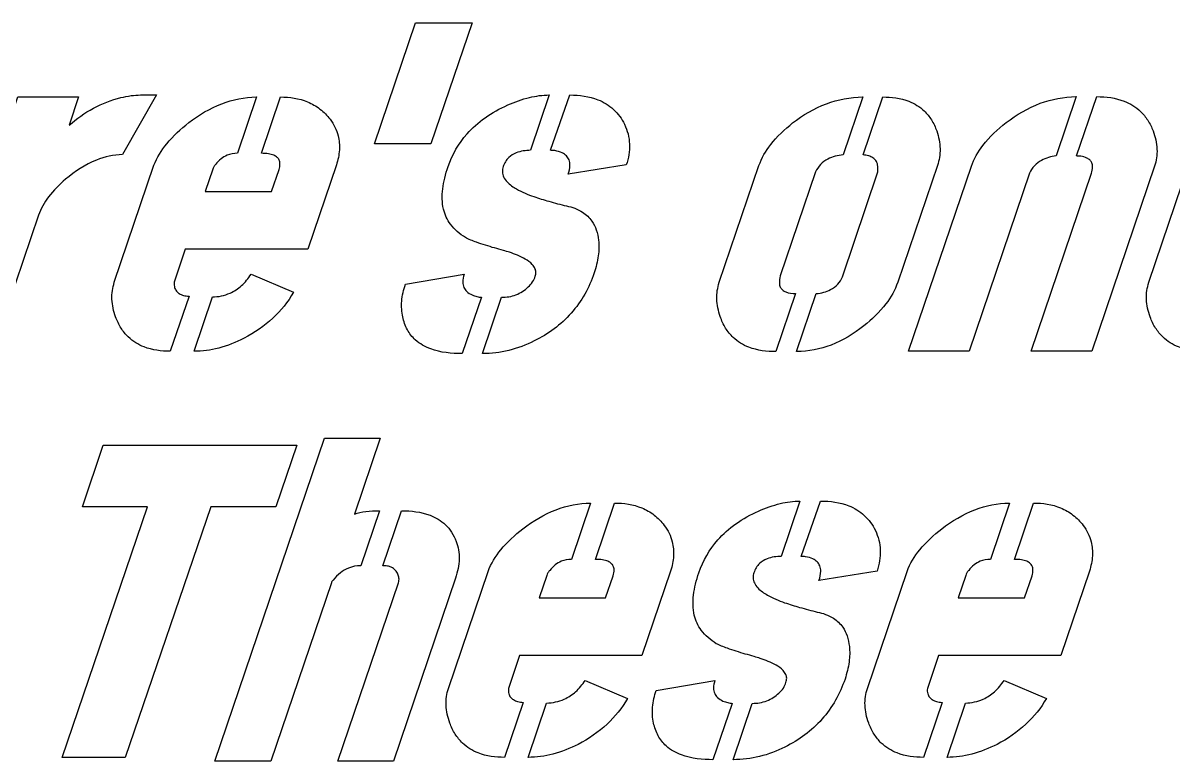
# Model space of a CAD drawing. Header units: inches. Extents: x 3.1 to 35.1, y -33.5 to 2.5.
# Drawn here: x 9.572 to 14.173, y -19.246 to -16.292 of the extents above; entities that cross this region are included whole.
import ezdxf

# ---------------------------------------------------------------- set-up
doc = ezdxf.new("R2010")
doc.units = ezdxf.units.IN
doc.header["$MEASUREMENT"] = 0

msp = doc.modelspace()

# ---------------------------------------------------------------- linework, layer by layer
for p, q in [((10.5059, -16.5885), (10.4298, -16.8139)), ((10.5259, -16.8139), (10.6019, -16.5885)), ((11.6772, -16.5805), (11.6025, -16.8019)), ((11.6825, -16.8019), (11.7599, -16.5805)), ((12.9312, -16.5885), (12.8525, -16.8206)), ((12.9325, -16.8206), (13.0112, -16.5885)), ((13.785, -16.5871), (13.7049, -16.8246)), ((13.7863, -16.8246), (13.8677, -16.5871)), ((9.9376, -17.3302), (10.0963, -16.8619)), ((11.9853, -16.8606), (11.7532, -16.898)), ((12.3575, -17.3302), (12.5163, -16.8633)), ((13.23, -16.8633), (13.0713, -17.3302)), ((14.0758, -17.3302), (14.2345, -16.8619)), ((12.7431, -16.8886), (12.6017, -17.3048)), ((12.8511, -17.3088), (12.9912, -16.8886)), ((10.4845, -17.2982), (10.654, -17.3702)), ((11.1022, -17.3382), (11.337, -17.2982)), ((10.2364, -17.3862), (10.1617, -17.6063)), ((12.663, -17.3755), (12.5843, -17.6077)), ((12.667, -17.6077), (12.7457, -17.3755)), ((10.2564, -17.6063), (10.3298, -17.3889)), ((11.4064, -17.3902), (11.329, -17.6157)), ((11.4104, -17.6157), (11.4864, -17.3902)), ((11.8426, -18.2135), (11.7666, -18.4389)), ((11.8626, -18.4389), (11.9386, -18.2135)), ((12.6804, -18.2055), (12.6057, -18.4269)), ((12.6857, -18.4269), (12.7631, -18.2055)), ((13.5182, -18.2135), (13.4421, -18.4389)), ((13.5382, -18.4389), (13.6142, -18.2135)), ((10.9981, -18.2441), (10.9234, -18.4643)), ((11.0115, -18.4643), (11.0862, -18.2441)), ((11.2743, -18.9552), (11.433, -18.4869)), ((12.9885, -18.4856), (12.7564, -18.523)), ((12.9499, -18.9552), (13.1086, -18.4869)), ((11.8213, -18.9232), (11.9907, -18.9952)), ((12.1054, -18.9632), (12.3402, -18.9232)), ((13.4968, -18.9232), (13.6662, -18.9952)), ((11.5731, -19.0112), (11.4984, -19.2313)), ((11.5931, -19.2313), (11.6665, -19.0139)), ((12.4096, -19.0152), (12.3322, -19.2407)), ((12.4136, -19.2407), (12.4896, -19.0152)), ((13.2487, -19.0112), (13.174, -19.2313)), ((13.2687, -19.2313), (13.3421, -19.0139))]:
    msp.add_line(p, q)
for points in [[(11.1422, -16.2923), (11.369, -16.2923), (11.2036, -16.7766), (10.9781, -16.7766)], [(9.8936, -17.9813), (10.6673, -17.9813), (10.5833, -18.2281), (10.3231, -18.2281), (9.9816, -19.2313), (9.7295, -19.2313), (10.071, -18.2281), (9.8108, -18.2281)]]:
    msp.add_lwpolyline(points, close=True)
for points in [[(9.6348, -17.062), (9.4493, -17.6063), (9.2065, -17.6063), (9.552, -16.5885), (9.7948, -16.5885), (9.7575, -16.7019)], [(10.043, -16.5805), (10.107, -16.5805), (9.9709, -16.8193)], [(10.8261, -16.8606), (10.7113, -17.1981), (10.2217, -17.1981), (10.1777, -17.3302)], [(10.3311, -16.8779), (10.3004, -16.9673), (10.5659, -16.9673), (10.5966, -16.8793)], [(13.5982, -16.894), (13.3567, -17.6063), (13.1139, -17.6063), (13.3661, -16.8659)], [(14.0985, -16.8659), (13.8477, -17.6063), (13.6049, -17.6063), (13.8463, -16.894)], [(10.806, -18.5323), (10.5632, -19.246), (10.3391, -19.246), (10.778, -17.9533), (11.0008, -17.9533), (10.8981, -18.2575)], [(12.1628, -18.4856), (12.048, -18.8231), (11.5584, -18.8231), (11.5144, -18.9552)], [(13.8383, -18.4856), (13.7236, -18.8231), (13.234, -18.8231), (13.19, -18.9552)], [(11.3023, -18.5136), (11.0542, -19.246), (10.8314, -19.246), (11.0742, -18.5323)], [(11.6678, -18.5029), (11.6372, -18.5923), (11.9026, -18.5923), (11.9333, -18.5043)], [(13.3434, -18.5029), (13.3127, -18.5923), (13.5782, -18.5923), (13.6089, -18.5043)]]:
    msp.add_lwpolyline(points)
for points, knots in [([(9.7575, -16.7019), (9.7868, -16.6751), (9.8189, -16.6522), (9.8889, -16.6147), (9.9257, -16.6008), (9.9643, -16.5911)], [0, 0, 0, 0, 0.3023699, 0.3023699, 0.6049017, 0.6049017, 0.6049017, 0.6049017]), ([(9.9643, -16.5911), (9.9775, -16.5877), (9.991, -16.585), (10.0173, -16.5814), (10.0301, -16.5805), (10.043, -16.5805)], [0, 0, 0, 0, 0.104504, 0.104504, 0.2022604, 0.2022604, 0.2022604, 0.2022604]), ([(10.2351, -16.6912), (10.2758, -16.66), (10.3202, -16.6337), (10.4125, -16.5986), (10.4584, -16.5894), (10.5059, -16.5885)], [0, 0, 0, 0, 0.3909347, 0.3909347, 0.7525892, 0.7525892, 0.7525892, 0.7525892]), ([(10.6019, -16.5885), (10.6391, -16.5885), (10.6763, -16.5939), (10.7284, -16.6154), (10.7449, -16.6249), (10.7755, -16.6486), (10.7889, -16.6624), (10.8007, -16.6778)], [0, 0, 0, 0, 0.2832723, 0.2832723, 0.4295154, 0.4295154, 0.577475, 0.577475, 0.577475, 0.577475]), ([(11.5118, -16.6205), (11.5396, -16.6082), (11.5688, -16.5976), (11.6242, -16.5842), (11.6507, -16.5805), (11.6772, -16.5805)], [0, 0, 0, 0, 0.2322416, 0.2322416, 0.4340278, 0.4340278, 0.4340278, 0.4340278]), ([(11.7599, -16.5805), (11.7979, -16.5805), (11.8368, -16.5854), (11.8953, -16.6086), (11.9163, -16.6213), (11.9529, -16.6552), (11.9674, -16.6754), (11.9787, -16.6979)], [0, 0, 0, 0, 0.2898511, 0.2898511, 0.4789827, 0.4789827, 0.6701554, 0.6701554, 0.6701554, 0.6701554]), ([(12.651, -16.6925), (12.6924, -16.6605), (12.7374, -16.634), (12.8331, -16.5985), (12.8814, -16.5893), (12.9312, -16.5885)], [0, 0, 0, 0, 0.3985626, 0.3985626, 0.778081, 0.778081, 0.778081, 0.778081]), ([(13.0112, -16.5885), (13.0465, -16.5885), (13.0827, -16.593), (13.1387, -16.6146), (13.1595, -16.6273), (13.1885, -16.655), (13.1981, -16.667), (13.2149, -16.694), (13.2219, -16.709), (13.2273, -16.7245)], [0, 0, 0, 0, 0.2689088, 0.2689088, 0.4572179, 0.4572179, 0.5745393, 0.5745393, 0.6998636, 0.6998636, 0.6998636, 0.6998636]), ([(13.5048, -16.6912), (13.5466, -16.659), (13.5921, -16.6322), (13.6878, -16.5966), (13.7356, -16.5876), (13.785, -16.5871)], [0, 0, 0, 0, 0.4017642, 0.4017642, 0.7778119, 0.7778119, 0.7778119, 0.7778119]), ([(13.8677, -16.5871), (13.9047, -16.5871), (13.9426, -16.5919), (14.0017, -16.6148), (14.0237, -16.6283), (14.0536, -16.657), (14.0631, -16.6687), (14.0801, -16.695), (14.0873, -16.7095), (14.0931, -16.7245)], [0, 0, 0, 0, 0.2823979, 0.2823979, 0.4822479, 0.4822479, 0.5978415, 0.5978415, 0.7206222, 0.7206222, 0.7206222, 0.7206222]), ([(11.273, -16.8673), (11.2895, -16.8186), (11.3144, -16.7747), (11.3698, -16.7119), (11.394, -16.6906), (11.449, -16.6517), (11.4798, -16.6347), (11.5118, -16.6205)], [0, 0, 0, 0, 0.3919516, 0.3919516, 0.6383812, 0.6383812, 0.905071, 0.905071, 0.905071, 0.905071]), ([(10.0963, -16.8619), (10.1079, -16.8306), (10.126, -16.8018), (10.1725, -16.7445), (10.2033, -16.7162), (10.2351, -16.6912)], [0, 0, 0, 0, 0.2547163, 0.2547163, 0.5628556, 0.5628556, 0.5628556, 0.5628556]), ([(10.8007, -16.6778), (10.8156, -16.6979), (10.8267, -16.7198), (10.8374, -16.7624), (10.8389, -16.7811), (10.8366, -16.8206), (10.8324, -16.841), (10.8261, -16.8606)], [0, 0, 0, 0, 0.1902216, 0.1902216, 0.3344606, 0.3344606, 0.4917357, 0.4917357, 0.4917357, 0.4917357]), ([(11.9787, -16.6979), (11.9904, -16.723), (11.9972, -16.7495), (11.9995, -16.8057), (11.9946, -16.8336), (11.9853, -16.8606)], [0, 0, 0, 0, 0.2116803, 0.2116803, 0.4290568, 0.4290568, 0.4290568, 0.4290568]), ([(12.5163, -16.8633), (12.5266, -16.8327), (12.5434, -16.8046), (12.5883, -16.7469), (12.6192, -16.7179), (12.651, -16.6925)], [0, 0, 0, 0, 0.2461082, 0.2461082, 0.55703, 0.55703, 0.55703, 0.55703]), ([(13.3661, -16.8659), (13.3761, -16.8355), (13.3923, -16.8075), (13.4381, -16.748), (13.471, -16.7176), (13.5048, -16.6912)], [0, 0, 0, 0, 0.2441904, 0.2441904, 0.571882, 0.571882, 0.571882, 0.571882]), ([(13.2273, -16.7245), (13.2353, -16.7476), (13.2402, -16.7715), (13.2411, -16.819), (13.2376, -16.8415), (13.23, -16.8633)], [0, 0, 0, 0, 0.1859529, 0.1859529, 0.3619187, 0.3619187, 0.3619187, 0.3619187]), ([(14.0931, -16.7245), (14.1019, -16.7479), (14.1075, -16.7723), (14.1094, -16.8208), (14.106, -16.8437), (14.0985, -16.8659)], [0, 0, 0, 0, 0.1903067, 0.1903067, 0.3696106, 0.3696106, 0.3696106, 0.3696106]), ([(9.9709, -16.8193), (9.9348, -16.8197), (9.8999, -16.8274), (9.8212, -16.8588), (9.7798, -16.8866), (9.7428, -16.918)], [0, 0, 0, 0, 0.2753079, 0.2753079, 0.6454451, 0.6454451, 0.6454451, 0.6454451]), ([(10.4298, -16.8139), (10.4157, -16.8139), (10.402, -16.8163), (10.3802, -16.8254), (10.3721, -16.8303), (10.3566, -16.8425), (10.3495, -16.8499), (10.3431, -16.8579)], [0, 0, 0, 0, 0.1076722, 0.1076722, 0.1801889, 0.1801889, 0.2580855, 0.2580855, 0.2580855, 0.2580855]), ([(10.5966, -16.8793), (10.5989, -16.8716), (10.6005, -16.8633), (10.5999, -16.8503), (10.5989, -16.8454), (10.5948, -16.8368), (10.5922, -16.8333), (10.5851, -16.8267), (10.5805, -16.8239), (10.5689, -16.8189), (10.5614, -16.8171), (10.5449, -16.8144), (10.5352, -16.8139), (10.5259, -16.8139)], [0, 0, 0, 0, 0.0608787, 0.0608787, 0.0994011, 0.0994011, 0.1331243, 0.1331243, 0.173307, 0.173307, 0.2293628, 0.2293628, 0.3002935, 0.3002935, 0.3002935, 0.3002935]), ([(11.6025, -16.8019), (11.5833, -16.8022), (11.5633, -16.8048), (11.5341, -16.8164), (11.5239, -16.8226), (11.5102, -16.836), (11.5059, -16.8414), (11.4984, -16.8536), (11.4954, -16.8603), (11.4931, -16.8673)], [0, 0, 0, 0, 0.1461818, 0.1461818, 0.2384587, 0.2384587, 0.291677, 0.291677, 0.3474503, 0.3474503, 0.3474503, 0.3474503]), ([(11.6999, -16.8032), (11.6969, -16.8028), (11.6939, -16.8025), (11.6881, -16.802), (11.6853, -16.8019), (11.6825, -16.8019)], [0, 0, 0, 0, 0.02297691, 0.02297691, 0.04414003, 0.04414003, 0.04414003, 0.04414003]), ([(11.7532, -16.898), (11.7572, -16.8864), (11.7603, -16.8738), (11.7604, -16.854), (11.7593, -16.8467), (11.7542, -16.8339), (11.7507, -16.8288), (11.7414, -16.8193), (11.7355, -16.8153), (11.72, -16.8078), (11.7098, -16.805), (11.6999, -16.8032)], [0, 0, 0, 0, 0.0930026, 0.0930026, 0.1497933, 0.1497933, 0.1975922, 0.1975922, 0.2510852, 0.2510852, 0.3281635, 0.3281635, 0.3281635, 0.3281635]), ([(12.8525, -16.8206), (12.8315, -16.8226), (12.8103, -16.8274), (12.7809, -16.8427), (12.7712, -16.8498), (12.7545, -16.8675), (12.748, -16.8775), (12.7431, -16.8886)], [0, 0, 0, 0, 0.160242, 0.160242, 0.2527267, 0.2527267, 0.3450006, 0.3450006, 0.3450006, 0.3450006]), ([(12.9912, -16.8886), (12.9926, -16.8792), (12.9929, -16.8693), (12.9897, -16.854), (12.9875, -16.8483), (12.9809, -16.8387), (12.977, -16.8349), (12.9672, -16.8283), (12.9613, -16.8259), (12.9479, -16.8221), (12.9401, -16.821), (12.9325, -16.8206)], [0, 0, 0, 0, 0.072211, 0.072211, 0.1189479, 0.1189479, 0.1607822, 0.1607822, 0.2089887, 0.2089887, 0.2667635, 0.2667635, 0.2667635, 0.2667635]), ([(13.7049, -16.8246), (13.6846, -16.827), (13.6643, -16.8322), (13.6358, -16.8479), (13.6264, -16.8551), (13.6099, -16.8729), (13.6033, -16.8829), (13.5982, -16.894)], [0, 0, 0, 0, 0.1560635, 0.1560635, 0.2476513, 0.2476513, 0.3401971, 0.3401971, 0.3401971, 0.3401971]), ([(13.8036, -16.8259), (13.8009, -16.8255), (13.7981, -16.8251), (13.7923, -16.8247), (13.7893, -16.8246), (13.7863, -16.8246)], [0, 0, 0, 0, 0.02131891, 0.02131891, 0.04418836, 0.04418836, 0.04418836, 0.04418836]), ([(13.8463, -16.894), (13.8491, -16.8858), (13.8512, -16.8767), (13.8511, -16.8627), (13.8503, -16.8575), (13.8465, -16.8484), (13.844, -16.8447), (13.8371, -16.8379), (13.8328, -16.8351), (13.8206, -16.8293), (13.8119, -16.8272), (13.8036, -16.8259)], [0, 0, 0, 0, 0.0660233, 0.0660233, 0.1066, 0.1066, 0.1410144, 0.1410144, 0.1800168, 0.1800168, 0.2438574, 0.2438574, 0.2438574, 0.2438574]), ([(10.3431, -16.8579), (10.3403, -16.8611), (10.3377, -16.8646), (10.3336, -16.8713), (10.3321, -16.8746), (10.3311, -16.8779)], [0, 0, 0, 0, 0.03242563, 0.03242563, 0.0592663, 0.0592663, 0.0592663, 0.0592663]), ([(11.2516, -16.9567), (11.2535, -16.942), (11.2562, -16.9274), (11.2633, -16.8975), (11.2678, -16.8823), (11.273, -16.8673)], [0, 0, 0, 0, 0.1128386, 0.1128386, 0.2336887, 0.2336887, 0.2336887, 0.2336887]), ([(11.4931, -16.8673), (11.4906, -16.8742), (11.4894, -16.8814), (11.4901, -16.8955), (11.4918, -16.9019), (11.4981, -16.9156), (11.5032, -16.9225), (11.5196, -16.9397), (11.5333, -16.9491), (11.5679, -16.9689), (11.5927, -16.9792), (11.6158, -16.9873)], [0, 0, 0, 0, 0.0562141, 0.0562141, 0.1072149, 0.1072149, 0.1713229, 0.1713229, 0.2884555, 0.2884555, 0.4762391, 0.4762391, 0.4762391, 0.4762391]), ([(9.7428, -16.918), (9.7178, -16.939), (9.694, -16.9625), (9.6576, -17.0111), (9.6438, -17.0355), (9.6348, -17.062)], [0, 0, 0, 0, 0.2487959, 0.2487959, 0.462033, 0.462033, 0.462033, 0.462033]), ([(11.3423, -17.1514), (11.3192, -17.1371), (11.2984, -17.1195), (11.269, -17.0793), (11.2597, -17.0592), (11.2481, -17.0109), (11.248, -16.9835), (11.2516, -16.9567)], [0, 0, 0, 0, 0.2071486, 0.2071486, 0.3791765, 0.3791765, 0.5858586, 0.5858586, 0.5858586, 0.5858586]), ([(11.6158, -16.9873), (11.6355, -16.9941), (11.6559, -17.0003), (11.6991, -17.0127), (11.723, -17.0189), (11.7465, -17.0247)], [0, 0, 0, 0, 0.1584494, 0.1584494, 0.3431598, 0.3431598, 0.3431598, 0.3431598]), ([(11.7465, -17.0247), (11.7692, -17.0292), (11.7914, -17.0368), (11.8256, -17.059), (11.8381, -17.071), (11.8554, -17.0963), (11.8611, -17.108), (11.87, -17.1338), (11.873, -17.1479), (11.8746, -17.1621)], [0, 0, 0, 0, 0.1760129, 0.1760129, 0.3106078, 0.3106078, 0.4095203, 0.4095203, 0.5185107, 0.5185107, 0.5185107, 0.5185107]), ([(11.4584, -17.1928), (11.4354, -17.186), (11.4094, -17.1779), (11.3712, -17.1643), (11.3545, -17.1578), (11.3423, -17.1514)], [0, 0, 0, 0, 0.182797, 0.182797, 0.3072209, 0.3072209, 0.3072209, 0.3072209]), ([(11.5184, -17.2101), (11.5108, -17.208), (11.5016, -17.2053), (11.4825, -17.1998), (11.4699, -17.1961), (11.4584, -17.1928)], [0, 0, 0, 0, 0.0601295, 0.0601295, 0.1525271, 0.1525271, 0.1525271, 0.1525271]), ([(11.8746, -17.1621), (11.877, -17.1827), (11.8763, -17.2036), (11.8705, -17.2474), (11.8647, -17.2705), (11.8573, -17.2928)], [0, 0, 0, 0, 0.1581784, 0.1581784, 0.3372781, 0.3372781, 0.3372781, 0.3372781]), ([(11.6211, -17.3062), (11.6231, -17.3008), (11.6242, -17.2952), (11.6237, -17.2843), (11.6225, -17.2794), (11.6177, -17.2688), (11.6139, -17.2635), (11.6016, -17.2504), (11.5913, -17.2432), (11.5623, -17.2262), (11.5393, -17.2171), (11.5184, -17.2101)], [0, 0, 0, 0, 0.0436912, 0.0436912, 0.0830218, 0.0830218, 0.1318959, 0.1318959, 0.2202762, 0.2202762, 0.3890917, 0.3890917, 0.3890917, 0.3890917]), ([(11.8573, -17.2928), (11.8368, -17.3522), (11.8068, -17.4065), (11.7236, -17.5007), (11.6735, -17.5372), (11.6171, -17.565)], [0, 0, 0, 0, 0.4786876, 0.4786876, 0.9575004, 0.9575004, 0.9575004, 0.9575004]), ([(9.9429, -17.4689), (9.9346, -17.4459), (9.9292, -17.422), (9.9274, -17.3745), (9.9304, -17.3521), (9.9376, -17.3302)], [0, 0, 0, 0, 0.1864938, 0.1864938, 0.3619601, 0.3619601, 0.3619601, 0.3619601]), ([(10.1777, -17.3302), (10.177, -17.3373), (10.1771, -17.3447), (10.1804, -17.3566), (10.1827, -17.3613), (10.1891, -17.3695), (10.1931, -17.3728), (10.2027, -17.3786), (10.2085, -17.3809), (10.2215, -17.3845), (10.2291, -17.3856), (10.2364, -17.3862)], [0, 0, 0, 0, 0.0546635, 0.0546635, 0.0945088, 0.0945088, 0.1339953, 0.1339953, 0.1804319, 0.1804319, 0.2366498, 0.2366498, 0.2366498, 0.2366498]), ([(10.3298, -17.3889), (10.3544, -17.3882), (10.3782, -17.3834), (10.4175, -17.3659), (10.4326, -17.3558), (10.4611, -17.3303), (10.4737, -17.3148), (10.4845, -17.2982)], [0, 0, 0, 0, 0.1875295, 0.1875295, 0.3274403, 0.3274403, 0.4788506, 0.4788506, 0.4788506, 0.4788506]), ([(11.0915, -17.4689), (11.087, -17.448), (11.0858, -17.4269), (11.0894, -17.3826), (11.0947, -17.36), (11.1022, -17.3382)], [0, 0, 0, 0, 0.1629534, 0.1629534, 0.3387856, 0.3387856, 0.3387856, 0.3387856]), ([(11.337, -17.2982), (11.3335, -17.3083), (11.3311, -17.3193), (11.3317, -17.3372), (11.3331, -17.3441), (11.3387, -17.3566), (11.3425, -17.3618), (11.3535, -17.3725), (11.3611, -17.3772), (11.369, -17.3809)], [0, 0, 0, 0, 0.0818873, 0.0818873, 0.1362504, 0.1362504, 0.1860656, 0.1860656, 0.2526388, 0.2526388, 0.2526388, 0.2526388]), ([(11.5931, -17.3489), (11.5999, -17.343), (11.6059, -17.3363), (11.6154, -17.3218), (11.6189, -17.3143), (11.6211, -17.3062)], [0, 0, 0, 0, 0.0682026, 0.0682026, 0.1322589, 0.1322589, 0.1322589, 0.1322589]), ([(12.3615, -17.4676), (12.3536, -17.4446), (12.3486, -17.4208), (12.3472, -17.3739), (12.3504, -17.3517), (12.3575, -17.3302)], [0, 0, 0, 0, 0.1849979, 0.1849979, 0.3579647, 0.3579647, 0.3579647, 0.3579647]), ([(12.6017, -17.3048), (12.5991, -17.3137), (12.5973, -17.3234), (12.5981, -17.3384), (12.5993, -17.3439), (12.6037, -17.3534), (12.6065, -17.3571), (12.6141, -17.364), (12.6188, -17.3667), (12.6351, -17.3736), (12.6491, -17.3753), (12.663, -17.3755)], [0, 0, 0, 0, 0.0704499, 0.0704499, 0.1135772, 0.1135772, 0.1499857, 0.1499857, 0.1909354, 0.1909354, 0.2848872, 0.2848872, 0.2848872, 0.2848872]), ([(12.7457, -17.3755), (12.7656, -17.3735), (12.7854, -17.3687), (12.8136, -17.3538), (12.823, -17.3468), (12.8394, -17.3295), (12.846, -17.3197), (12.8511, -17.3088)], [0, 0, 0, 0, 0.1521388, 0.1521388, 0.2423655, 0.2423655, 0.3335814, 0.3335814, 0.3335814, 0.3335814]), ([(13.0713, -17.3302), (13.0609, -17.3617), (13.0441, -17.3906), (12.9987, -17.4496), (12.9675, -17.4791), (12.9352, -17.5049)], [0, 0, 0, 0, 0.2524055, 0.2524055, 0.5679557, 0.5679557, 0.5679557, 0.5679557]), ([(14.0811, -17.4689), (14.0728, -17.4459), (14.0674, -17.422), (14.0656, -17.3745), (14.0686, -17.3521), (14.0758, -17.3302)], [0, 0, 0, 0, 0.1864938, 0.1864938, 0.3619601, 0.3619601, 0.3619601, 0.3619601]), ([(10.654, -17.3702), (10.6319, -17.4089), (10.6045, -17.4433), (10.5374, -17.5058), (10.4983, -17.5324), (10.4565, -17.5543)], [0, 0, 0, 0, 0.3390638, 0.3390638, 0.6988259, 0.6988259, 0.6988259, 0.6988259]), ([(11.369, -17.3809), (11.3753, -17.3834), (11.3818, -17.3856), (11.3943, -17.3887), (11.4003, -17.3898), (11.4064, -17.3902)], [0, 0, 0, 0, 0.05160999, 0.05160999, 0.09799097, 0.09799097, 0.09799097, 0.09799097]), ([(11.4864, -17.3902), (11.5063, -17.3902), (11.5258, -17.3871), (11.5627, -17.3728), (11.5789, -17.3623), (11.5931, -17.3489)], [0, 0, 0, 0, 0.1519052, 0.1519052, 0.3011491, 0.3011491, 0.3011491, 0.3011491]), ([(10.1617, -17.6063), (10.1261, -17.6063), (10.0898, -17.6017), (10.033, -17.5796), (10.0118, -17.5666), (9.9824, -17.5383), (9.9728, -17.5263), (9.9557, -17.4993), (9.9486, -17.4844), (9.9429, -17.4689)], [0, 0, 0, 0, 0.2710846, 0.2710846, 0.4640273, 0.4640273, 0.5815354, 0.5815354, 0.7070764, 0.7070764, 0.7070764, 0.7070764]), ([(11.329, -17.6157), (11.2874, -17.6157), (11.2428, -17.6112), (11.1808, -17.5886), (11.1596, -17.5769), (11.1288, -17.5489), (11.1183, -17.5354), (11.1012, -17.5042), (11.0953, -17.4868), (11.0915, -17.4689)], [0, 0, 0, 0, 0.3172843, 0.3172843, 0.5017458, 0.5017458, 0.6333398, 0.6333398, 0.772437, 0.772437, 0.772437, 0.772437]), ([(12.5843, -17.6077), (12.5478, -17.6077), (12.5103, -17.6031), (12.4525, -17.5809), (12.4312, -17.568), (12.4013, -17.5396), (12.3914, -17.5272), (12.3741, -17.4992), (12.3671, -17.4837), (12.3615, -17.4676)], [0, 0, 0, 0, 0.2783594, 0.2783594, 0.4708585, 0.4708585, 0.592179, 0.592179, 0.7216749, 0.7216749, 0.7216749, 0.7216749]), ([(14.2999, -17.6063), (14.2643, -17.6063), (14.228, -17.6017), (14.1712, -17.5796), (14.15, -17.5666), (14.1206, -17.5383), (14.111, -17.5263), (14.0939, -17.4993), (14.0868, -17.4844), (14.0811, -17.4689)], [0, 0, 0, 0, 0.2710846, 0.2710846, 0.4640273, 0.4640273, 0.5815354, 0.5815354, 0.7070764, 0.7070764, 0.7070764, 0.7070764]), ([(12.9352, -17.5049), (12.8956, -17.5366), (12.8522, -17.5632), (12.7604, -17.5983), (12.7145, -17.6072), (12.667, -17.6077)], [0, 0, 0, 0, 0.3865927, 0.3865927, 0.7484413, 0.7484413, 0.7484413, 0.7484413]), ([(10.4565, -17.5543), (10.4242, -17.5707), (10.3903, -17.5842), (10.3228, -17.6017), (10.2898, -17.6063), (10.2564, -17.6063)], [0, 0, 0, 0, 0.2765005, 0.2765005, 0.5311561, 0.5311561, 0.5311561, 0.5311561]), ([(11.6171, -17.565), (11.5847, -17.5814), (11.5508, -17.5943), (11.4809, -17.6115), (11.4459, -17.6157), (11.4104, -17.6157)], [0, 0, 0, 0, 0.2773992, 0.2773992, 0.5481258, 0.5481258, 0.5481258, 0.5481258]), ([(11.5718, -18.3162), (11.6125, -18.285), (11.6569, -18.2587), (11.7492, -18.2236), (11.7951, -18.2144), (11.8426, -18.2135)], [0, 0, 0, 0, 0.3909347, 0.3909347, 0.7525892, 0.7525892, 0.7525892, 0.7525892]), ([(11.9386, -18.2135), (11.9758, -18.2135), (12.013, -18.2189), (12.0651, -18.2404), (12.0817, -18.2499), (12.1122, -18.2736), (12.1257, -18.2874), (12.1374, -18.3028)], [0, 0, 0, 0, 0.2832723, 0.2832723, 0.4295154, 0.4295154, 0.577475, 0.577475, 0.577475, 0.577475]), ([(12.515, -18.2455), (12.5428, -18.2332), (12.572, -18.2226), (12.6274, -18.2092), (12.6539, -18.2055), (12.6804, -18.2055)], [0, 0, 0, 0, 0.2322416, 0.2322416, 0.4340278, 0.4340278, 0.4340278, 0.4340278]), ([(12.7631, -18.2055), (12.8011, -18.2055), (12.84, -18.2104), (12.8985, -18.2336), (12.9195, -18.2463), (12.9561, -18.2802), (12.9706, -18.3004), (12.9819, -18.3229)], [0, 0, 0, 0, 0.2898511, 0.2898511, 0.4789827, 0.4789827, 0.6701554, 0.6701554, 0.6701554, 0.6701554]), ([(13.2473, -18.3162), (13.2881, -18.285), (13.3324, -18.2587), (13.4248, -18.2236), (13.4707, -18.2144), (13.5182, -18.2135)], [0, 0, 0, 0, 0.3909347, 0.3909347, 0.7525892, 0.7525892, 0.7525892, 0.7525892]), ([(13.6142, -18.2135), (13.6514, -18.2135), (13.6886, -18.2189), (13.7407, -18.2404), (13.7572, -18.2499), (13.7878, -18.2736), (13.8012, -18.2874), (13.813, -18.3028)], [0, 0, 0, 0, 0.2832723, 0.2832723, 0.4295154, 0.4295154, 0.577475, 0.577475, 0.577475, 0.577475]), ([(10.8981, -18.2575), (10.9126, -18.2526), (10.928, -18.2495), (10.9612, -18.2451), (10.9799, -18.2441), (10.9981, -18.2441)], [0, 0, 0, 0, 0.1165146, 0.1165146, 0.2556276, 0.2556276, 0.2556276, 0.2556276]), ([(11.0862, -18.2441), (11.1246, -18.2441), (11.1648, -18.2487), (11.2234, -18.2713), (11.2442, -18.2836), (11.2713, -18.3095), (11.2795, -18.3195), (11.2941, -18.3419), (11.3001, -18.3541), (11.305, -18.3669)], [0, 0, 0, 0, 0.2927828, 0.2927828, 0.4782269, 0.4782269, 0.5776986, 0.5776986, 0.6814826, 0.6814826, 0.6814826, 0.6814826]), ([(12.2762, -18.4923), (12.2927, -18.4436), (12.3176, -18.3997), (12.373, -18.3369), (12.3972, -18.3156), (12.4522, -18.2767), (12.483, -18.2597), (12.515, -18.2455)], [0, 0, 0, 0, 0.3919516, 0.3919516, 0.6383812, 0.6383812, 0.905071, 0.905071, 0.905071, 0.905071]), ([(12.1374, -18.3028), (12.1523, -18.3229), (12.1634, -18.3448), (12.1741, -18.3874), (12.1756, -18.4061), (12.1733, -18.4456), (12.1691, -18.466), (12.1628, -18.4856)], [0, 0, 0, 0, 0.1902216, 0.1902216, 0.3344606, 0.3344606, 0.4917357, 0.4917357, 0.4917357, 0.4917357]), ([(13.813, -18.3028), (13.8279, -18.3229), (13.8389, -18.3448), (13.8496, -18.3874), (13.8512, -18.4061), (13.8489, -18.4456), (13.8446, -18.466), (13.8383, -18.4856)], [0, 0, 0, 0, 0.1902216, 0.1902216, 0.3344606, 0.3344606, 0.4917357, 0.4917357, 0.4917357, 0.4917357]), ([(11.433, -18.4869), (11.4446, -18.4556), (11.4627, -18.4268), (11.5092, -18.3695), (11.5401, -18.3412), (11.5718, -18.3162)], [0, 0, 0, 0, 0.2547163, 0.2547163, 0.5628556, 0.5628556, 0.5628556, 0.5628556]), ([(12.9819, -18.3229), (12.9936, -18.348), (13.0004, -18.3745), (13.0027, -18.4307), (12.9978, -18.4586), (12.9885, -18.4856)], [0, 0, 0, 0, 0.2116803, 0.2116803, 0.4290568, 0.4290568, 0.4290568, 0.4290568]), ([(13.1086, -18.4869), (13.1202, -18.4556), (13.1382, -18.4268), (13.1848, -18.3695), (13.2156, -18.3412), (13.2473, -18.3162)], [0, 0, 0, 0, 0.2547163, 0.2547163, 0.5628556, 0.5628556, 0.5628556, 0.5628556]), ([(11.305, -18.3669), (11.3135, -18.3894), (11.3174, -18.4128), (11.3165, -18.4631), (11.311, -18.4889), (11.3023, -18.5136)], [0, 0, 0, 0, 0.1837753, 0.1837753, 0.3833824, 0.3833824, 0.3833824, 0.3833824]), ([(11.7666, -18.4389), (11.7524, -18.4389), (11.7387, -18.4413), (11.7169, -18.4504), (11.7088, -18.4553), (11.6933, -18.4675), (11.6862, -18.4749), (11.6798, -18.4829)], [0, 0, 0, 0, 0.1076722, 0.1076722, 0.1801889, 0.1801889, 0.2580855, 0.2580855, 0.2580855, 0.2580855]), ([(11.9333, -18.5043), (11.9357, -18.4966), (11.9373, -18.4883), (11.9366, -18.4753), (11.9356, -18.4704), (11.9315, -18.4618), (11.9289, -18.4583), (11.9218, -18.4517), (11.9172, -18.4489), (11.9056, -18.4439), (11.8981, -18.4421), (11.8816, -18.4394), (11.8719, -18.4389), (11.8626, -18.4389)], [0, 0, 0, 0, 0.0608787, 0.0608787, 0.0994011, 0.0994011, 0.1331243, 0.1331243, 0.173307, 0.173307, 0.2293628, 0.2293628, 0.3002935, 0.3002935, 0.3002935, 0.3002935]), ([(12.6057, -18.4269), (12.5865, -18.4272), (12.5665, -18.4298), (12.5373, -18.4414), (12.5271, -18.4476), (12.5134, -18.461), (12.5091, -18.4664), (12.5016, -18.4786), (12.4986, -18.4853), (12.4963, -18.4923)], [0, 0, 0, 0, 0.1461818, 0.1461818, 0.2384587, 0.2384587, 0.291677, 0.291677, 0.3474503, 0.3474503, 0.3474503, 0.3474503]), ([(12.7031, -18.4282), (12.7001, -18.4278), (12.6971, -18.4275), (12.6913, -18.427), (12.6885, -18.4269), (12.6857, -18.4269)], [0, 0, 0, 0, 0.02297691, 0.02297691, 0.04414003, 0.04414003, 0.04414003, 0.04414003]), ([(12.7564, -18.523), (12.7604, -18.5114), (12.7635, -18.4988), (12.7636, -18.479), (12.7625, -18.4717), (12.7574, -18.4589), (12.7539, -18.4538), (12.7446, -18.4443), (12.7387, -18.4403), (12.7233, -18.4328), (12.713, -18.43), (12.7031, -18.4282)], [0, 0, 0, 0, 0.0930026, 0.0930026, 0.1497933, 0.1497933, 0.1975922, 0.1975922, 0.2510852, 0.2510852, 0.3281635, 0.3281635, 0.3281635, 0.3281635]), ([(13.4421, -18.4389), (13.428, -18.4389), (13.4143, -18.4413), (13.3924, -18.4504), (13.3843, -18.4553), (13.3688, -18.4675), (13.3617, -18.4749), (13.3554, -18.4829)], [0, 0, 0, 0, 0.1076722, 0.1076722, 0.1801889, 0.1801889, 0.2580855, 0.2580855, 0.2580855, 0.2580855]), ([(13.6089, -18.5043), (13.6112, -18.4966), (13.6128, -18.4883), (13.6122, -18.4753), (13.6111, -18.4704), (13.6071, -18.4618), (13.6045, -18.4583), (13.5973, -18.4517), (13.5927, -18.4489), (13.5811, -18.4439), (13.5737, -18.4421), (13.5572, -18.4394), (13.5475, -18.4389), (13.5382, -18.4389)], [0, 0, 0, 0, 0.0608787, 0.0608787, 0.0994011, 0.0994011, 0.1331243, 0.1331243, 0.173307, 0.173307, 0.2293628, 0.2293628, 0.3002935, 0.3002935, 0.3002935, 0.3002935]), ([(10.9234, -18.4643), (10.9064, -18.4643), (10.8899, -18.4675), (10.8627, -18.4788), (10.852, -18.4853), (10.8313, -18.5013), (10.8215, -18.5111), (10.8127, -18.5216)], [0, 0, 0, 0, 0.1301316, 0.1301316, 0.225091, 0.225091, 0.3297407, 0.3297407, 0.3297407, 0.3297407]), ([(11.0622, -18.4829), (11.0574, -18.4778), (11.0518, -18.4738), (11.0405, -18.4685), (11.0353, -18.4669), (11.0238, -18.4647), (11.0176, -18.4643), (11.0115, -18.4643)], [0, 0, 0, 0, 0.0533999, 0.0533999, 0.0950708, 0.0950708, 0.1419359, 0.1419359, 0.1419359, 0.1419359]), ([(11.0742, -18.5323), (11.0761, -18.5263), (11.0769, -18.5202), (11.0758, -18.5085), (11.0743, -18.5033), (11.0695, -18.4928), (11.0661, -18.4876), (11.0622, -18.4829)], [0, 0, 0, 0, 0.0477213, 0.0477213, 0.0894301, 0.0894301, 0.1359555, 0.1359555, 0.1359555, 0.1359555]), ([(11.6798, -18.4829), (11.677, -18.4861), (11.6744, -18.4896), (11.6704, -18.4963), (11.6688, -18.4996), (11.6678, -18.5029)], [0, 0, 0, 0, 0.03242563, 0.03242563, 0.0592663, 0.0592663, 0.0592663, 0.0592663]), ([(12.2548, -18.5817), (12.2567, -18.567), (12.2594, -18.5524), (12.2665, -18.5225), (12.271, -18.5073), (12.2762, -18.4923)], [0, 0, 0, 0, 0.1128386, 0.1128386, 0.2336887, 0.2336887, 0.2336887, 0.2336887]), ([(12.4963, -18.4923), (12.4938, -18.4992), (12.4926, -18.5064), (12.4933, -18.5205), (12.495, -18.5269), (12.5013, -18.5406), (12.5064, -18.5475), (12.5228, -18.5647), (12.5365, -18.5741), (12.5711, -18.5939), (12.5959, -18.6042), (12.619, -18.6123)], [0, 0, 0, 0, 0.0562141, 0.0562141, 0.1072149, 0.1072149, 0.1713229, 0.1713229, 0.2884555, 0.2884555, 0.4762391, 0.4762391, 0.4762391, 0.4762391]), ([(13.3554, -18.4829), (13.3526, -18.4861), (13.3499, -18.4896), (13.3459, -18.4963), (13.3444, -18.4996), (13.3434, -18.5029)], [0, 0, 0, 0, 0.03242563, 0.03242563, 0.0592663, 0.0592663, 0.0592663, 0.0592663]), ([(10.8127, -18.5216), (10.8112, -18.5235), (10.8097, -18.5256), (10.8074, -18.5292), (10.8065, -18.5308), (10.806, -18.5323)], [0, 0, 0, 0, 0.01826507, 0.01826507, 0.03200885, 0.03200885, 0.03200885, 0.03200885]), ([(12.3455, -18.7764), (12.3224, -18.7621), (12.3016, -18.7445), (12.2722, -18.7043), (12.2629, -18.6842), (12.2513, -18.6359), (12.2512, -18.6085), (12.2548, -18.5817)], [0, 0, 0, 0, 0.2071486, 0.2071486, 0.3791765, 0.3791765, 0.5858586, 0.5858586, 0.5858586, 0.5858586]), ([(12.619, -18.6123), (12.6387, -18.6191), (12.6591, -18.6253), (12.7023, -18.6377), (12.7262, -18.6439), (12.7497, -18.6497)], [0, 0, 0, 0, 0.1584494, 0.1584494, 0.3431598, 0.3431598, 0.3431598, 0.3431598]), ([(12.7497, -18.6497), (12.7724, -18.6542), (12.7946, -18.6618), (12.8288, -18.684), (12.8413, -18.696), (12.8586, -18.7213), (12.8643, -18.733), (12.8732, -18.7588), (12.8762, -18.7729), (12.8778, -18.7871)], [0, 0, 0, 0, 0.1760129, 0.1760129, 0.3106078, 0.3106078, 0.4095203, 0.4095203, 0.5185107, 0.5185107, 0.5185107, 0.5185107]), ([(12.4616, -18.8178), (12.4386, -18.811), (12.4126, -18.8029), (12.3744, -18.7893), (12.3577, -18.7828), (12.3455, -18.7764)], [0, 0, 0, 0, 0.182797, 0.182797, 0.3072209, 0.3072209, 0.3072209, 0.3072209]), ([(12.8778, -18.7871), (12.8802, -18.8077), (12.8795, -18.8286), (12.8737, -18.8724), (12.8679, -18.8955), (12.8605, -18.9178)], [0, 0, 0, 0, 0.1581784, 0.1581784, 0.3372781, 0.3372781, 0.3372781, 0.3372781]), ([(12.5216, -18.8351), (12.514, -18.833), (12.5048, -18.8303), (12.4857, -18.8248), (12.4731, -18.8211), (12.4616, -18.8178)], [0, 0, 0, 0, 0.0601295, 0.0601295, 0.1525271, 0.1525271, 0.1525271, 0.1525271]), ([(12.6243, -18.9312), (12.6263, -18.9258), (12.6274, -18.9202), (12.6269, -18.9093), (12.6257, -18.9044), (12.6209, -18.8938), (12.6171, -18.8885), (12.6048, -18.8754), (12.5946, -18.8682), (12.5655, -18.8512), (12.5425, -18.8421), (12.5216, -18.8351)], [0, 0, 0, 0, 0.0436912, 0.0436912, 0.0830218, 0.0830218, 0.1318959, 0.1318959, 0.2202762, 0.2202762, 0.3890917, 0.3890917, 0.3890917, 0.3890917]), ([(11.6665, -19.0139), (11.6911, -19.0132), (11.7149, -19.0084), (11.7542, -18.9909), (11.7693, -18.9808), (11.7978, -18.9553), (11.8104, -18.9398), (11.8213, -18.9232)], [0, 0, 0, 0, 0.1875295, 0.1875295, 0.3274403, 0.3274403, 0.4788506, 0.4788506, 0.4788506, 0.4788506]), ([(12.3402, -18.9232), (12.3367, -18.9333), (12.3343, -18.9443), (12.3349, -18.9622), (12.3363, -18.9691), (12.3419, -18.9816), (12.3457, -18.9868), (12.3567, -18.9975), (12.3643, -19.0022), (12.3722, -19.0059)], [0, 0, 0, 0, 0.0818873, 0.0818873, 0.1362504, 0.1362504, 0.1860656, 0.1860656, 0.2526388, 0.2526388, 0.2526388, 0.2526388]), ([(12.5963, -18.9739), (12.6031, -18.968), (12.6091, -18.9613), (12.6186, -18.9468), (12.6221, -18.9393), (12.6243, -18.9312)], [0, 0, 0, 0, 0.0682026, 0.0682026, 0.1322589, 0.1322589, 0.1322589, 0.1322589]), ([(12.8605, -18.9178), (12.84, -18.9772), (12.81, -19.0315), (12.7268, -19.1257), (12.6767, -19.1622), (12.6203, -19.19)], [0, 0, 0, 0, 0.4786876, 0.4786876, 0.9575004, 0.9575004, 0.9575004, 0.9575004]), ([(13.3421, -19.0139), (13.3667, -19.0132), (13.3905, -19.0084), (13.4297, -18.9909), (13.4449, -18.9808), (13.4733, -18.9553), (13.486, -18.9398), (13.4968, -18.9232)], [0, 0, 0, 0, 0.1875295, 0.1875295, 0.3274403, 0.3274403, 0.4788506, 0.4788506, 0.4788506, 0.4788506]), ([(11.2796, -19.0939), (11.2713, -19.0709), (11.2659, -19.047), (11.2641, -18.9995), (11.2671, -18.9771), (11.2743, -18.9552)], [0, 0, 0, 0, 0.1864938, 0.1864938, 0.3619601, 0.3619601, 0.3619601, 0.3619601]), ([(11.5144, -18.9552), (11.5137, -18.9623), (11.5139, -18.9697), (11.5172, -18.9816), (11.5194, -18.9863), (11.5258, -18.9945), (11.5298, -18.9978), (11.5394, -19.0036), (11.5452, -19.0059), (11.5582, -19.0095), (11.5658, -19.0106), (11.5731, -19.0112)], [0, 0, 0, 0, 0.0546635, 0.0546635, 0.0945088, 0.0945088, 0.1339953, 0.1339953, 0.1804319, 0.1804319, 0.2366498, 0.2366498, 0.2366498, 0.2366498]), ([(11.9907, -18.9952), (11.9686, -19.0339), (11.9412, -19.0683), (11.8741, -19.1308), (11.835, -19.1574), (11.7932, -19.1793)], [0, 0, 0, 0, 0.3390638, 0.3390638, 0.6988259, 0.6988259, 0.6988259, 0.6988259]), ([(12.0947, -19.0939), (12.0902, -19.073), (12.089, -19.0519), (12.0926, -19.0076), (12.0979, -18.985), (12.1054, -18.9632)], [0, 0, 0, 0, 0.1629534, 0.1629534, 0.3387856, 0.3387856, 0.3387856, 0.3387856]), ([(12.4896, -19.0152), (12.5095, -19.0152), (12.529, -19.0121), (12.5659, -18.9978), (12.5821, -18.9873), (12.5963, -18.9739)], [0, 0, 0, 0, 0.1519052, 0.1519052, 0.3011491, 0.3011491, 0.3011491, 0.3011491]), ([(12.9552, -19.0939), (12.9468, -19.0709), (12.9415, -19.047), (12.9396, -18.9995), (12.9427, -18.9771), (12.9499, -18.9552)], [0, 0, 0, 0, 0.1864938, 0.1864938, 0.3619601, 0.3619601, 0.3619601, 0.3619601]), ([(13.19, -18.9552), (13.1892, -18.9623), (13.1894, -18.9697), (13.1927, -18.9816), (13.195, -18.9863), (13.2014, -18.9945), (13.2053, -18.9978), (13.215, -19.0036), (13.2208, -19.0059), (13.2338, -19.0095), (13.2413, -19.0106), (13.2487, -19.0112)], [0, 0, 0, 0, 0.0546635, 0.0546635, 0.0945088, 0.0945088, 0.1339953, 0.1339953, 0.1804319, 0.1804319, 0.2366498, 0.2366498, 0.2366498, 0.2366498]), ([(13.6662, -18.9952), (13.6442, -19.0339), (13.6167, -19.0683), (13.5497, -19.1308), (13.5106, -19.1574), (13.4688, -19.1793)], [0, 0, 0, 0, 0.3390638, 0.3390638, 0.6988259, 0.6988259, 0.6988259, 0.6988259]), ([(12.3722, -19.0059), (12.3785, -19.0084), (12.385, -19.0106), (12.3975, -19.0137), (12.4035, -19.0148), (12.4096, -19.0152)], [0, 0, 0, 0, 0.05160999, 0.05160999, 0.09799097, 0.09799097, 0.09799097, 0.09799097]), ([(11.4984, -19.2313), (11.4628, -19.2313), (11.4265, -19.2267), (11.3697, -19.2046), (11.3485, -19.1916), (11.3191, -19.1633), (11.3095, -19.1513), (11.2924, -19.1243), (11.2853, -19.1094), (11.2796, -19.0939)], [0, 0, 0, 0, 0.2710846, 0.2710846, 0.4640273, 0.4640273, 0.5815354, 0.5815354, 0.7070764, 0.7070764, 0.7070764, 0.7070764]), ([(12.3322, -19.2407), (12.2906, -19.2407), (12.246, -19.2362), (12.184, -19.2136), (12.1628, -19.2019), (12.132, -19.1739), (12.1215, -19.1604), (12.1044, -19.1292), (12.0985, -19.1118), (12.0947, -19.0939)], [0, 0, 0, 0, 0.3172843, 0.3172843, 0.5017458, 0.5017458, 0.6333398, 0.6333398, 0.772437, 0.772437, 0.772437, 0.772437]), ([(13.174, -19.2313), (13.1384, -19.2313), (13.1021, -19.2267), (13.0453, -19.2046), (13.024, -19.1916), (12.9947, -19.1633), (12.9851, -19.1513), (12.968, -19.1243), (12.9609, -19.1094), (12.9552, -19.0939)], [0, 0, 0, 0, 0.2710846, 0.2710846, 0.4640273, 0.4640273, 0.5815354, 0.5815354, 0.7070764, 0.7070764, 0.7070764, 0.7070764]), ([(11.7932, -19.1793), (11.7609, -19.1957), (11.727, -19.2092), (11.6595, -19.2267), (11.6266, -19.2313), (11.5931, -19.2313)], [0, 0, 0, 0, 0.2765005, 0.2765005, 0.5311561, 0.5311561, 0.5311561, 0.5311561]), ([(13.4688, -19.1793), (13.4364, -19.1957), (13.4025, -19.2092), (13.3351, -19.2267), (13.3021, -19.2313), (13.2687, -19.2313)], [0, 0, 0, 0, 0.2765005, 0.2765005, 0.5311561, 0.5311561, 0.5311561, 0.5311561]), ([(12.6203, -19.19), (12.5879, -19.2064), (12.554, -19.2193), (12.4841, -19.2365), (12.4491, -19.2407), (12.4136, -19.2407)], [0, 0, 0, 0, 0.2773992, 0.2773992, 0.5481258, 0.5481258, 0.5481258, 0.5481258])]:
    msp.add_open_spline(points, degree=3, knots=knots)

doc.saveas('drawing.dxf')
